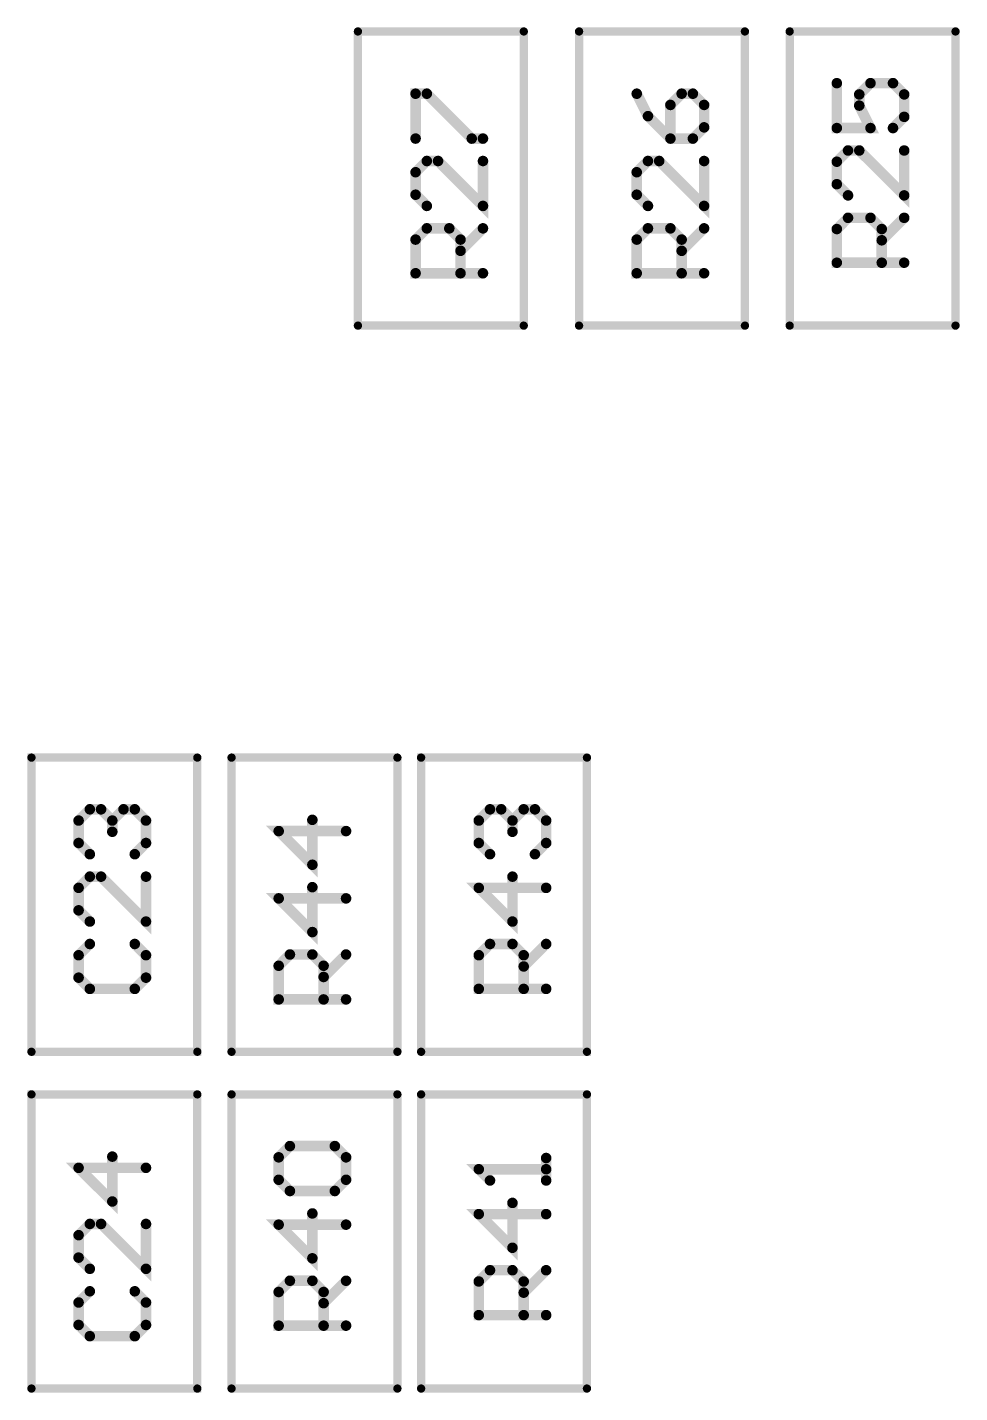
# Model space of a CAD drawing. Extents: x -4.2 to 14.8, y -3.5 to 8.8.
# Drawn here: x 8.164 to 8.606, y 1.378 to 2.027 of the extents above; entities that cross this region are included whole.
import ezdxf

# ---------------------------------------------------------------- set-up
doc = ezdxf.new("R2010")
doc.units = 0
doc.layers.add('2D_LINE_00', color=1, linetype='CONTINUOUS')

# ---------------------------------------------------------------- blocks, each defined once
blk = doc.blocks.new('SMOOTH_0$00394')
at = {"const_width": 0.00197}
blk.add_lwpolyline([(-0.00098, 0, 1), (0.00098, 0, 1)], format="xyb", close=True, dxfattribs=at)
blk = doc.blocks.new('DRAWING_3941')
at = {"layer": '2D_LINE_00', "const_width": 0.00394}
blk.add_lwpolyline([(0, 0), (0.07874, 0), (0.07874, 0.13976)], dxfattribs=at)
at = {"layer": '2D_LINE_00'}
for p in [(0.07874, 0.13976), (0, 0), (0.07874, 0)]:
    blk.add_blockref('SMOOTH_0$00394', p, dxfattribs=at)
blk = doc.blocks.new('DRAWING_3942')
at = {"layer": '2D_LINE_00', "const_width": 0.00394}
blk.add_lwpolyline([(0, 0), (0, 0.13976), (0.07874, 0.13976)], dxfattribs=at)
at = {"layer": '2D_LINE_00'}
for p in [(0, 0.13976), (0.07874, 0.13976), (0, 0)]:
    blk.add_blockref('SMOOTH_0$00394', p, dxfattribs=at)
blk = doc.blocks.new('DRAWING_3951')
at = {"layer": '2D_LINE_00', "const_width": 0.00394}
blk.add_lwpolyline([(0, 0), (0.07874, 0)], dxfattribs=at)
at = {"layer": '2D_LINE_00'}
for p in [(0, 0), (0.07874, 0)]:
    blk.add_blockref('SMOOTH_0$00394', p, dxfattribs=at)
blk = doc.blocks.new('DRAWING_3952')
at = {"layer": '2D_LINE_00', "const_width": 0.00394}
blk.add_lwpolyline([(0, 0), (0, 0.13976)], dxfattribs=at)
at = {"layer": '2D_LINE_00'}
for p in [(0, 0.13976), (0, 0)]:
    blk.add_blockref('SMOOTH_0$00394', p, dxfattribs=at)
blk = doc.blocks.new('DRAWING_3953')
at = {"layer": '2D_LINE_00', "const_width": 0.00394}
blk.add_lwpolyline([(0, 0), (0, 0.13976)], dxfattribs=at)
at = {"layer": '2D_LINE_00'}
for p in [(0, 0.13976), (0, 0)]:
    blk.add_blockref('SMOOTH_0$00394', p, dxfattribs=at)
blk = doc.blocks.new('DRAWING_3954')
at = {"layer": '2D_LINE_00', "const_width": 0.00394}
blk.add_lwpolyline([(0, 0), (0.07874, 0)], dxfattribs=at)
at = {"layer": '2D_LINE_00'}
for p in [(0, 0), (0.07874, 0)]:
    blk.add_blockref('SMOOTH_0$00394', p, dxfattribs=at)
blk = doc.blocks.new('DRAWING_3955')
at = {"layer": '2D_LINE_00', "const_width": 0.00394}
blk.add_lwpolyline([(0, 0), (0.07874, 0), (0.07874, 0.13976)], dxfattribs=at)
at = {"layer": '2D_LINE_00'}
for p in [(0.07874, 0.13976), (0, 0), (0.07874, 0)]:
    blk.add_blockref('SMOOTH_0$00394', p, dxfattribs=at)
blk = doc.blocks.new('DRAWING_3956')
at = {"layer": '2D_LINE_00', "const_width": 0.00394}
blk.add_lwpolyline([(0, 0), (0, 0.13976), (0.07874, 0.13976)], dxfattribs=at)
at = {"layer": '2D_LINE_00'}
for p in [(0, 0.13976), (0.07874, 0.13976), (0, 0)]:
    blk.add_blockref('SMOOTH_0$00394', p, dxfattribs=at)
blk = doc.blocks.new('DRAWING_3965')
at = {"layer": '2D_LINE_00', "const_width": 0.00394}
blk.add_lwpolyline([(0, 0), (0.07874, 0)], dxfattribs=at)
at = {"layer": '2D_LINE_00'}
for p in [(0, 0), (0.07874, 0)]:
    blk.add_blockref('SMOOTH_0$00394', p, dxfattribs=at)
blk = doc.blocks.new('DRAWING_3966')
at = {"layer": '2D_LINE_00', "const_width": 0.00394}
blk.add_lwpolyline([(0, 0), (0, 0.13976)], dxfattribs=at)
at = {"layer": '2D_LINE_00'}
for p in [(0, 0.13976), (0, 0)]:
    blk.add_blockref('SMOOTH_0$00394', p, dxfattribs=at)
blk = doc.blocks.new('DRAWING_3967')
at = {"layer": '2D_LINE_00', "const_width": 0.00394}
blk.add_lwpolyline([(0, 0), (0, 0.13976)], dxfattribs=at)
at = {"layer": '2D_LINE_00'}
for p in [(0, 0.13976), (0, 0)]:
    blk.add_blockref('SMOOTH_0$00394', p, dxfattribs=at)
blk = doc.blocks.new('DRAWING_3968')
at = {"layer": '2D_LINE_00', "const_width": 0.00394}
blk.add_lwpolyline([(0, 0), (0.07874, 0)], dxfattribs=at)
at = {"layer": '2D_LINE_00'}
for p in [(0, 0), (0.07874, 0)]:
    blk.add_blockref('SMOOTH_0$00394', p, dxfattribs=at)
blk = doc.blocks.new('DRAWING_3969')
at = {"layer": '2D_LINE_00', "const_width": 0.00394}
blk.add_lwpolyline([(0, 0), (0.07874, 0), (0.07874, 0.13976)], dxfattribs=at)
at = {"layer": '2D_LINE_00'}
for p in [(0.07874, 0.13976), (0, 0), (0.07874, 0)]:
    blk.add_blockref('SMOOTH_0$00394', p, dxfattribs=at)
blk = doc.blocks.new('DRAWING_3970')
at = {"layer": '2D_LINE_00', "const_width": 0.00394}
blk.add_lwpolyline([(0, 0), (0, 0.13976), (0.07874, 0.13976)], dxfattribs=at)
at = {"layer": '2D_LINE_00'}
for p in [(0, 0.13976), (0.07874, 0.13976), (0, 0)]:
    blk.add_blockref('SMOOTH_0$00394', p, dxfattribs=at)
blk = doc.blocks.new('DRAWING_3971')
at = {"layer": '2D_LINE_00', "const_width": 0.00394}
blk.add_lwpolyline([(0, 0), (0.07874, 0)], dxfattribs=at)
at = {"layer": '2D_LINE_00'}
for p in [(0, 0), (0.07874, 0)]:
    blk.add_blockref('SMOOTH_0$00394', p, dxfattribs=at)
blk = doc.blocks.new('DRAWING_3972')
at = {"layer": '2D_LINE_00', "const_width": 0.00394}
blk.add_lwpolyline([(0, 0), (0, 0.13976)], dxfattribs=at)
at = {"layer": '2D_LINE_00'}
for p in [(0, 0.13976), (0, 0)]:
    blk.add_blockref('SMOOTH_0$00394', p, dxfattribs=at)
blk = doc.blocks.new('DRAWING_3973')
at = {"layer": '2D_LINE_00', "const_width": 0.00394}
blk.add_lwpolyline([(0, 0), (0, 0.13976)], dxfattribs=at)
at = {"layer": '2D_LINE_00'}
for p in [(0, 0.13976), (0, 0)]:
    blk.add_blockref('SMOOTH_0$00394', p, dxfattribs=at)
blk = doc.blocks.new('DRAWING_3974')
at = {"layer": '2D_LINE_00', "const_width": 0.00394}
blk.add_lwpolyline([(0, 0), (0.07874, 0)], dxfattribs=at)
at = {"layer": '2D_LINE_00'}
for p in [(0, 0), (0.07874, 0)]:
    blk.add_blockref('SMOOTH_0$00394', p, dxfattribs=at)
blk = doc.blocks.new('DRAWING_4117')
at = {"layer": '2D_LINE_00', "const_width": 0.00394}
blk.add_lwpolyline([(0, 0), (0.07874, 0)], dxfattribs=at)
at = {"layer": '2D_LINE_00'}
for p in [(0, 0), (0.07874, 0)]:
    blk.add_blockref('SMOOTH_0$00394', p, dxfattribs=at)
blk = doc.blocks.new('DRAWING_4118')
at = {"layer": '2D_LINE_00', "const_width": 0.00394}
blk.add_lwpolyline([(0, 0), (0, 0.13976)], dxfattribs=at)
at = {"layer": '2D_LINE_00'}
for p in [(0, 0.13976), (0, 0)]:
    blk.add_blockref('SMOOTH_0$00394', p, dxfattribs=at)
blk = doc.blocks.new('DRAWING_4119')
at = {"layer": '2D_LINE_00', "const_width": 0.00394}
blk.add_lwpolyline([(0, 0), (0, 0.13976)], dxfattribs=at)
at = {"layer": '2D_LINE_00'}
for p in [(0, 0.13976), (0, 0)]:
    blk.add_blockref('SMOOTH_0$00394', p, dxfattribs=at)
blk = doc.blocks.new('DRAWING_4120')
at = {"layer": '2D_LINE_00', "const_width": 0.00394}
blk.add_lwpolyline([(0, 0), (0.07874, 0)], dxfattribs=at)
at = {"layer": '2D_LINE_00'}
for p in [(0, 0), (0.07874, 0)]:
    blk.add_blockref('SMOOTH_0$00394', p, dxfattribs=at)
blk = doc.blocks.new('DRAWING_4121')
at = {"layer": '2D_LINE_00', "const_width": 0.00394}
blk.add_lwpolyline([(0, 0), (0.07874, 0)], dxfattribs=at)
at = {"layer": '2D_LINE_00'}
for p in [(0, 0), (0.07874, 0)]:
    blk.add_blockref('SMOOTH_0$00394', p, dxfattribs=at)
blk = doc.blocks.new('DRAWING_4122')
at = {"layer": '2D_LINE_00', "const_width": 0.00394}
blk.add_lwpolyline([(0, 0), (0, 0.13976)], dxfattribs=at)
at = {"layer": '2D_LINE_00'}
for p in [(0, 0.13976), (0, 0)]:
    blk.add_blockref('SMOOTH_0$00394', p, dxfattribs=at)
blk = doc.blocks.new('DRAWING_4123')
at = {"layer": '2D_LINE_00', "const_width": 0.00394}
blk.add_lwpolyline([(0, 0), (0, 0.13976)], dxfattribs=at)
at = {"layer": '2D_LINE_00'}
for p in [(0, 0.13976), (0, 0)]:
    blk.add_blockref('SMOOTH_0$00394', p, dxfattribs=at)
blk = doc.blocks.new('DRAWING_4124')
at = {"layer": '2D_LINE_00', "const_width": 0.00394}
blk.add_lwpolyline([(0, 0), (0.07874, 0)], dxfattribs=at)
at = {"layer": '2D_LINE_00'}
for p in [(0, 0), (0.07874, 0)]:
    blk.add_blockref('SMOOTH_0$00394', p, dxfattribs=at)
blk = doc.blocks.new('DRAWING_4125')
at = {"layer": '2D_LINE_00', "const_width": 0.00394}
blk.add_lwpolyline([(0, 0), (0.07874, 0)], dxfattribs=at)
at = {"layer": '2D_LINE_00'}
for p in [(0, 0), (0.07874, 0)]:
    blk.add_blockref('SMOOTH_0$00394', p, dxfattribs=at)
blk = doc.blocks.new('DRAWING_4126')
at = {"layer": '2D_LINE_00', "const_width": 0.00394}
blk.add_lwpolyline([(0, 0), (0, 0.13976)], dxfattribs=at)
at = {"layer": '2D_LINE_00'}
for p in [(0, 0.13976), (0, 0)]:
    blk.add_blockref('SMOOTH_0$00394', p, dxfattribs=at)
blk = doc.blocks.new('DRAWING_4127')
at = {"layer": '2D_LINE_00', "const_width": 0.00394}
blk.add_lwpolyline([(0, 0), (0, 0.13976)], dxfattribs=at)
at = {"layer": '2D_LINE_00'}
for p in [(0, 0.13976), (0, 0)]:
    blk.add_blockref('SMOOTH_0$00394', p, dxfattribs=at)
blk = doc.blocks.new('DRAWING_4128')
at = {"layer": '2D_LINE_00', "const_width": 0.00394}
blk.add_lwpolyline([(0, 0), (0.07874, 0)], dxfattribs=at)
at = {"layer": '2D_LINE_00'}
for p in [(0, 0), (0.07874, 0)]:
    blk.add_blockref('SMOOTH_0$00394', p, dxfattribs=at)
blk = doc.blocks.new('SMOOTH_0$005')
at = {"const_width": 0.0025}
blk.add_lwpolyline([(-0.00125, 0, 1), (0.00125, 0, 1)], format="xyb", close=True, dxfattribs=at)
blk = doc.blocks.new('DRAWING_5615')
at = {"layer": '2D_LINE_00', "const_width": 0.005}
blk.add_lwpolyline([(0, 0), (-0.00533, -0.00534), (-0.00533, -0.016), (0, -0.02133), (0.02133, -0.02133), (0.02666, -0.016), (0.02666, -0.00534), (0.02133, 0)], dxfattribs=at)
at = {"layer": '2D_LINE_00'}
for p in [(0, 0), (0.02133, 0), (-0.00533, -0.00534), (0.02666, -0.00534), (-0.00533, -0.016), (0, -0.02133), (0.02133, -0.02133), (0.02666, -0.016)]:
    blk.add_blockref('SMOOTH_0$005', p, dxfattribs=at)
blk = doc.blocks.new('DRAWING_5616')
at = {"layer": '2D_LINE_00', "const_width": 0.005}
blk.add_lwpolyline([(0, 0), (0, -0.02133), (-0.02133, 0), (-0.02666, 0), (-0.03199, -0.00533), (-0.03199, -0.016), (-0.02666, -0.02133)], dxfattribs=at)
at = {"layer": '2D_LINE_00'}
for p in [(-0.02666, 0), (-0.02133, 0), (0, 0), (-0.03199, -0.00533), (-0.03199, -0.016), (-0.02666, -0.02133), (0, -0.02133)]:
    blk.add_blockref('SMOOTH_0$005', p, dxfattribs=at)
blk = doc.blocks.new('DRAWING_5617')
at = {"layer": '2D_LINE_00', "const_width": 0.005}
blk.add_lwpolyline([(0, 0), (-0.03199, 0), (-0.01599, -0.01599), (-0.01599, 0.00534)], dxfattribs=at)
at = {"layer": '2D_LINE_00'}
for p in [(-0.01599, 0.00534), (-0.03199, 0), (0, 0), (-0.01599, -0.01599)]:
    blk.add_blockref('SMOOTH_0$005', p, dxfattribs=at)
blk = doc.blocks.new('DRAWING_5624')
at = {"layer": '2D_LINE_00', "const_width": 0.005}
blk.add_lwpolyline([(0, 0), (-0.03199, 0), (-0.03199, 0.01599), (-0.02666, 0.02133), (-0.016, 0.02133), (-0.01066, 0.01599), (-0.01066, 0)], dxfattribs=at)
at = {"layer": '2D_LINE_00'}
for p in [(-0.02666, 0.02133), (-0.016, 0.02133), (-0.03199, 0.01599), (-0.01066, 0.01599), (-0.03199, 0), (-0.01066, 0), (0, 0)]:
    blk.add_blockref('SMOOTH_0$005', p, dxfattribs=at)
blk = doc.blocks.new('DRAWING_5625')
at = {"layer": '2D_LINE_00', "const_width": 0.005}
blk.add_lwpolyline([(0, 0), (0.01066, 0.01067)], dxfattribs=at)
at = {"layer": '2D_LINE_00'}
for p in [(0.01066, 0.01067), (0, 0)]:
    blk.add_blockref('SMOOTH_0$005', p, dxfattribs=at)
blk = doc.blocks.new('DRAWING_5626')
at = {"layer": '2D_LINE_00', "const_width": 0.005}
blk.add_lwpolyline([(0, 0), (-0.03199, 0), (-0.016, -0.016), (-0.016, 0.00533)], dxfattribs=at)
at = {"layer": '2D_LINE_00'}
for p in [(-0.016, 0.00533), (-0.03199, 0), (0, 0), (-0.016, -0.016)]:
    blk.add_blockref('SMOOTH_0$005', p, dxfattribs=at)
blk = doc.blocks.new('DRAWING_5627')
at = {"layer": '2D_LINE_00', "const_width": 0.005}
blk.add_lwpolyline([(0, 0), (-0.00533, 0.00533), (-0.00533, 0.01599), (0, 0.02133), (0.02133, 0.02133), (0.02666, 0.01599), (0.02666, 0.00533), (0.02133, 0), (0, 0)], dxfattribs=at)
at = {"layer": '2D_LINE_00'}
for p in [(0, 0.02133), (0.02133, 0.02133), (-0.00533, 0.01599), (0.02666, 0.01599), (-0.00533, 0.00533), (0.02666, 0.00533), (0, 0), (0, 0), (0.02133, 0)]:
    blk.add_blockref('SMOOTH_0$005', p, dxfattribs=at)
blk = doc.blocks.new('DRAWING_5628')
at = {"layer": '2D_LINE_00', "const_width": 0.005}
blk.add_lwpolyline([(0, 0), (-0.00533, -0.00534), (-0.00533, -0.016), (0, -0.02133), (0.02133, -0.02133), (0.02666, -0.016), (0.02666, -0.00534), (0.02133, 0)], dxfattribs=at)
at = {"layer": '2D_LINE_00'}
for p in [(0, 0), (0.02133, 0), (-0.00533, -0.00534), (0.02666, -0.00534), (-0.00533, -0.016), (0, -0.02133), (0.02133, -0.02133), (0.02666, -0.016)]:
    blk.add_blockref('SMOOTH_0$005', p, dxfattribs=at)
blk = doc.blocks.new('DRAWING_5629')
at = {"layer": '2D_LINE_00', "const_width": 0.005}
blk.add_lwpolyline([(0, 0), (0, -0.02133), (-0.02133, 0), (-0.02666, 0), (-0.03199, -0.00533), (-0.03199, -0.016), (-0.02666, -0.02133)], dxfattribs=at)
at = {"layer": '2D_LINE_00'}
for p in [(-0.02666, 0), (-0.02133, 0), (0, 0), (-0.03199, -0.00533), (-0.03199, -0.016), (-0.02666, -0.02133), (0, -0.02133)]:
    blk.add_blockref('SMOOTH_0$005', p, dxfattribs=at)
blk = doc.blocks.new('DRAWING_5630')
at = {"layer": '2D_LINE_00', "const_width": 0.005}
blk.add_lwpolyline([(0, 0), (-0.00533, 0.00533), (-0.00533, 0.01599), (0, 0.02133), (0.00533, 0.02133), (0.01067, 0.01599), (0.01067, 0.01066), (0.01067, 0.01599), (0.016, 0.02133), (0.02133, 0.02133), (0.02666, 0.01599), (0.02666, 0.00533), (0.02133, 0)], dxfattribs=at)
at = {"layer": '2D_LINE_00'}
for p in [(0, 0.02133), (0.00533, 0.02133), (0.016, 0.02133), (0.02133, 0.02133), (-0.00533, 0.01599), (0.01067, 0.01599), (0.01067, 0.01599), (0.01067, 0.01066), (0.02666, 0.01599), (-0.00533, 0.00533), (0.02666, 0.00533), (0, 0), (0.02133, 0)]:
    blk.add_blockref('SMOOTH_0$005', p, dxfattribs=at)
blk = doc.blocks.new('DRAWING_5637')
at = {"layer": '2D_LINE_00', "const_width": 0.005}
blk.add_lwpolyline([(0, 0), (-0.03199, 0), (-0.03199, 0.01599), (-0.02666, 0.02133), (-0.016, 0.02133), (-0.01066, 0.01599), (-0.01066, 0)], dxfattribs=at)
at = {"layer": '2D_LINE_00'}
for p in [(-0.02666, 0.02133), (-0.016, 0.02133), (-0.03199, 0.01599), (-0.01066, 0.01599), (-0.03199, 0), (-0.01066, 0), (0, 0)]:
    blk.add_blockref('SMOOTH_0$005', p, dxfattribs=at)
blk = doc.blocks.new('DRAWING_5638')
at = {"layer": '2D_LINE_00', "const_width": 0.005}
blk.add_lwpolyline([(0, 0), (0.01066, 0.01067)], dxfattribs=at)
at = {"layer": '2D_LINE_00'}
for p in [(0.01066, 0.01067), (0, 0)]:
    blk.add_blockref('SMOOTH_0$005', p, dxfattribs=at)
blk = doc.blocks.new('DRAWING_5639')
at = {"layer": '2D_LINE_00', "const_width": 0.005}
blk.add_lwpolyline([(0, 0), (-0.03199, 0), (-0.016, -0.016), (-0.016, 0.00533)], dxfattribs=at)
at = {"layer": '2D_LINE_00'}
for p in [(-0.016, 0.00533), (-0.03199, 0), (0, 0), (-0.016, -0.016)]:
    blk.add_blockref('SMOOTH_0$005', p, dxfattribs=at)
blk = doc.blocks.new('DRAWING_5640')
at = {"layer": '2D_LINE_00', "const_width": 0.005}
blk.add_lwpolyline([(0, 0), (-0.03199, 0), (-0.016, -0.01599), (-0.016, 0.00534)], dxfattribs=at)
at = {"layer": '2D_LINE_00'}
for p in [(-0.016, 0.00534), (-0.03199, 0), (0, 0), (-0.016, -0.01599)]:
    blk.add_blockref('SMOOTH_0$005', p, dxfattribs=at)
blk = doc.blocks.new('DRAWING_5641')
at = {"layer": '2D_LINE_00', "const_width": 0.005}
blk.add_lwpolyline([(0, 0), (-0.03199, 0), (-0.03199, 0.01599), (-0.02666, 0.02133), (-0.016, 0.02133), (-0.01066, 0.01599), (-0.01066, 0)], dxfattribs=at)
at = {"layer": '2D_LINE_00'}
for p in [(-0.02666, 0.02133), (-0.016, 0.02133), (-0.03199, 0.01599), (-0.01066, 0.01599), (-0.03199, 0), (-0.01066, 0), (0, 0)]:
    blk.add_blockref('SMOOTH_0$005', p, dxfattribs=at)
blk = doc.blocks.new('DRAWING_5642')
at = {"layer": '2D_LINE_00', "const_width": 0.005}
blk.add_lwpolyline([(0, 0), (0.01066, 0.01067)], dxfattribs=at)
at = {"layer": '2D_LINE_00'}
for p in [(0.01066, 0.01067), (0, 0)]:
    blk.add_blockref('SMOOTH_0$005', p, dxfattribs=at)
blk = doc.blocks.new('DRAWING_5643')
at = {"layer": '2D_LINE_00', "const_width": 0.005}
blk.add_lwpolyline([(0, 0), (-0.03199, 0), (-0.016, -0.016), (-0.016, 0.00533)], dxfattribs=at)
at = {"layer": '2D_LINE_00'}
for p in [(-0.016, 0.00533), (-0.03199, 0), (0, 0), (-0.016, -0.016)]:
    blk.add_blockref('SMOOTH_0$005', p, dxfattribs=at)
blk = doc.blocks.new('DRAWING_5644')
at = {"layer": '2D_LINE_00', "const_width": 0.005}
blk.add_lwpolyline([(0, 0), (-0.00533, 0.00533), (-0.00533, 0.01599), (0, 0.02133), (0.00533, 0.02133), (0.01066, 0.01599), (0.01066, 0.01066), (0.01066, 0.01599), (0.016, 0.02133), (0.02133, 0.02133), (0.02666, 0.01599), (0.02666, 0.00533), (0.02133, 0)], dxfattribs=at)
at = {"layer": '2D_LINE_00'}
for p in [(0, 0.02133), (0.00533, 0.02133), (0.016, 0.02133), (0.02133, 0.02133), (-0.00533, 0.01599), (0.01066, 0.01599), (0.01066, 0.01599), (0.01066, 0.01066), (0.02666, 0.01599), (-0.00533, 0.00533), (0.02666, 0.00533), (0, 0), (0.02133, 0)]:
    blk.add_blockref('SMOOTH_0$005', p, dxfattribs=at)
blk = doc.blocks.new('DRAWING_5645')
at = {"layer": '2D_LINE_00', "const_width": 0.005}
blk.add_lwpolyline([(0, 0), (-0.03199, 0), (-0.03199, 0.01599), (-0.02666, 0.02133), (-0.016, 0.02133), (-0.01066, 0.01599), (-0.01066, 0)], dxfattribs=at)
at = {"layer": '2D_LINE_00'}
for p in [(-0.02666, 0.02133), (-0.016, 0.02133), (-0.03199, 0.01599), (-0.01066, 0.01599), (-0.03199, 0), (-0.01066, 0), (0, 0)]:
    blk.add_blockref('SMOOTH_0$005', p, dxfattribs=at)
blk = doc.blocks.new('DRAWING_5646')
at = {"layer": '2D_LINE_00', "const_width": 0.005}
blk.add_lwpolyline([(0, 0), (0.01066, 0.01067)], dxfattribs=at)
at = {"layer": '2D_LINE_00'}
for p in [(0.01066, 0.01067), (0, 0)]:
    blk.add_blockref('SMOOTH_0$005', p, dxfattribs=at)
blk = doc.blocks.new('DRAWING_5647')
at = {"layer": '2D_LINE_00', "const_width": 0.005}
blk.add_lwpolyline([(0, 0), (-0.03199, 0), (-0.016, -0.016), (-0.016, 0.00533)], dxfattribs=at)
at = {"layer": '2D_LINE_00'}
for p in [(-0.016, 0.00533), (-0.03199, 0), (0, 0), (-0.016, -0.016)]:
    blk.add_blockref('SMOOTH_0$005', p, dxfattribs=at)
blk = doc.blocks.new('DRAWING_5648')
at = {"layer": '2D_LINE_00', "const_width": 0.005}
blk.add_lwpolyline([(0, 0), (0, 0.01066), (0, 0.00533), (-0.03199, 0.00533), (-0.02666, 0)], dxfattribs=at)
at = {"layer": '2D_LINE_00'}
for p in [(0, 0.01066), (-0.03199, 0.00533), (0, 0.00533), (-0.02666, 0), (0, 0)]:
    blk.add_blockref('SMOOTH_0$005', p, dxfattribs=at)
blk = doc.blocks.new('DRAWING_5775')
at = {"layer": '2D_LINE_00', "const_width": 0.005}
blk.add_lwpolyline([(0, 0), (-0.03199, 0), (-0.03199, 0.01599), (-0.02666, 0.02133), (-0.016, 0.02133), (-0.01066, 0.01599), (-0.01066, 0)], dxfattribs=at)
at = {"layer": '2D_LINE_00'}
for p in [(-0.02666, 0.02133), (-0.016, 0.02133), (-0.03199, 0.01599), (-0.01066, 0.01599), (-0.03199, 0), (-0.01066, 0), (0, 0)]:
    blk.add_blockref('SMOOTH_0$005', p, dxfattribs=at)
blk = doc.blocks.new('DRAWING_5776')
at = {"layer": '2D_LINE_00', "const_width": 0.005}
blk.add_lwpolyline([(0, 0), (0.01066, 0.01067)], dxfattribs=at)
at = {"layer": '2D_LINE_00'}
for p in [(0.01066, 0.01067), (0, 0)]:
    blk.add_blockref('SMOOTH_0$005', p, dxfattribs=at)
blk = doc.blocks.new('DRAWING_5777')
at = {"layer": '2D_LINE_00', "const_width": 0.005}
blk.add_lwpolyline([(0, 0), (0, -0.02133), (-0.02133, 0), (-0.02666, 0), (-0.03199, -0.00533), (-0.03199, -0.016), (-0.02666, -0.02133)], dxfattribs=at)
at = {"layer": '2D_LINE_00'}
for p in [(-0.02666, 0), (-0.02133, 0), (0, 0), (-0.03199, -0.00533), (-0.03199, -0.016), (-0.02666, -0.02133), (0, -0.02133)]:
    blk.add_blockref('SMOOTH_0$005', p, dxfattribs=at)
blk = doc.blocks.new('DRAWING_5778')
at = {"layer": '2D_LINE_00', "const_width": 0.005}
blk.add_lwpolyline([(0, 0), (0, -0.02133), (0.01599, -0.02133), (0.01066, -0.01067), (0.01066, -0.00534), (0.01599, 0), (0.02666, 0), (0.03199, -0.00534), (0.03199, -0.016), (0.02666, -0.02133)], dxfattribs=at)
at = {"layer": '2D_LINE_00'}
for p in [(0, 0), (0.01599, 0), (0.02666, 0), (0.01066, -0.00534), (0.03199, -0.00534), (0.01066, -0.01067), (0, -0.02133), (0.01599, -0.02133), (0.02666, -0.02133), (0.03199, -0.016)]:
    blk.add_blockref('SMOOTH_0$005', p, dxfattribs=at)
blk = doc.blocks.new('DRAWING_5779')
at = {"layer": '2D_LINE_00', "const_width": 0.005}
blk.add_lwpolyline([(0, 0), (-0.03199, 0), (-0.03199, 0.01599), (-0.02666, 0.02133), (-0.016, 0.02133), (-0.01066, 0.01599), (-0.01066, 0)], dxfattribs=at)
at = {"layer": '2D_LINE_00'}
for p in [(-0.02666, 0.02133), (-0.016, 0.02133), (-0.03199, 0.01599), (-0.01066, 0.01599), (-0.03199, 0), (-0.01066, 0), (0, 0)]:
    blk.add_blockref('SMOOTH_0$005', p, dxfattribs=at)
blk = doc.blocks.new('DRAWING_5780')
at = {"layer": '2D_LINE_00', "const_width": 0.005}
blk.add_lwpolyline([(0, 0), (0.01066, 0.01067)], dxfattribs=at)
at = {"layer": '2D_LINE_00'}
for p in [(0.01066, 0.01067), (0, 0)]:
    blk.add_blockref('SMOOTH_0$005', p, dxfattribs=at)
blk = doc.blocks.new('DRAWING_5781')
at = {"layer": '2D_LINE_00', "const_width": 0.005}
blk.add_lwpolyline([(0, 0), (0, -0.02133), (-0.02133, 0), (-0.02666, 0), (-0.03199, -0.00533), (-0.03199, -0.016), (-0.02666, -0.02133)], dxfattribs=at)
at = {"layer": '2D_LINE_00'}
for p in [(-0.02666, 0), (-0.02133, 0), (0, 0), (-0.03199, -0.00533), (-0.03199, -0.016), (-0.02666, -0.02133), (0, -0.02133)]:
    blk.add_blockref('SMOOTH_0$005', p, dxfattribs=at)
blk = doc.blocks.new('DRAWING_5782')
at = {"layer": '2D_LINE_00', "const_width": 0.005}
blk.add_lwpolyline([(0, 0), (0.00533, -0.01067), (0.01599, -0.02133), (0.02666, -0.02133), (0.03199, -0.016), (0.03199, -0.00534), (0.02666, 0), (0.02133, 0), (0.01599, -0.00534), (0.01599, -0.02133)], dxfattribs=at)
at = {"layer": '2D_LINE_00'}
for p in [(0, 0), (0.02133, 0), (0.02666, 0), (0.01599, -0.00534), (0.03199, -0.00534), (0.00533, -0.01067), (0.01599, -0.02133), (0.01599, -0.02133), (0.02666, -0.02133), (0.03199, -0.016)]:
    blk.add_blockref('SMOOTH_0$005', p, dxfattribs=at)
blk = doc.blocks.new('DRAWING_5783')
at = {"layer": '2D_LINE_00', "const_width": 0.005}
blk.add_lwpolyline([(0, 0), (-0.03199, 0), (-0.03199, 0.01599), (-0.02666, 0.02133), (-0.01599, 0.02133), (-0.01066, 0.01599), (-0.01066, 0)], dxfattribs=at)
at = {"layer": '2D_LINE_00'}
for p in [(-0.02666, 0.02133), (-0.01599, 0.02133), (-0.03199, 0.01599), (-0.01066, 0.01599), (-0.03199, 0), (-0.01066, 0), (0, 0)]:
    blk.add_blockref('SMOOTH_0$005', p, dxfattribs=at)
blk = doc.blocks.new('DRAWING_5784')
at = {"layer": '2D_LINE_00', "const_width": 0.005}
blk.add_lwpolyline([(0, 0), (0.01066, 0.01067)], dxfattribs=at)
at = {"layer": '2D_LINE_00'}
for p in [(0.01066, 0.01067), (0, 0)]:
    blk.add_blockref('SMOOTH_0$005', p, dxfattribs=at)
blk = doc.blocks.new('DRAWING_5785')
at = {"layer": '2D_LINE_00', "const_width": 0.005}
blk.add_lwpolyline([(0, 0), (0, -0.02133), (-0.02133, 0), (-0.02666, 0), (-0.03199, -0.00533), (-0.03199, -0.016), (-0.02666, -0.02133)], dxfattribs=at)
at = {"layer": '2D_LINE_00'}
for p in [(-0.02666, 0), (-0.02133, 0), (0, 0), (-0.03199, -0.00533), (-0.03199, -0.016), (-0.02666, -0.02133), (0, -0.02133)]:
    blk.add_blockref('SMOOTH_0$005', p, dxfattribs=at)
blk = doc.blocks.new('DRAWING_5786')
at = {"layer": '2D_LINE_00', "const_width": 0.005}
blk.add_lwpolyline([(0, 0), (0, 0.02133), (0.00533, 0.02133), (0.02666, 0), (0.03199, 0)], dxfattribs=at)
at = {"layer": '2D_LINE_00'}
for p in [(0, 0.02133), (0.00533, 0.02133), (0, 0), (0.02666, 0), (0.03199, 0)]:
    blk.add_blockref('SMOOTH_0$005', p, dxfattribs=at)

msp = doc.modelspace()

# ---------------------------------------------------------------- block references
for name, p in [('DRAWING_4125', (8.32063, 2.02488)), ('DRAWING_4126', (8.32063, 1.88512)), ('DRAWING_4127', (8.39937, 1.88512)), ('DRAWING_4121', (8.42563, 2.02488)), ('DRAWING_4122', (8.42563, 1.88512)), ('DRAWING_4123', (8.50437, 1.88512)), ('DRAWING_4117', (8.52563, 2.02488)), ('DRAWING_4118', (8.52563, 1.88512)), ('DRAWING_4119', (8.60437, 1.88512)), ('DRAWING_5778', (8.54801, 2.00031)), ('DRAWING_5786', (8.34801, 1.97398)), ('DRAWING_5782', (8.45301, 1.99531)), ('DRAWING_5785', (8.38, 1.96332)), ('DRAWING_5781', (8.485, 1.96332)), ('DRAWING_5777', (8.58, 1.96832)), ('DRAWING_5783', (8.38, 1.91)), ('DRAWING_5784', (8.36934, 1.92066)), ('DRAWING_5779', (8.485, 1.91)), ('DRAWING_5780', (8.47434, 1.92066)), ('DRAWING_5775', (8.58, 1.915)), ('DRAWING_5776', (8.56934, 1.92566)), ('DRAWING_4128', (8.32063, 1.88512)), ('DRAWING_4124', (8.42563, 1.88512)), ('DRAWING_4120', (8.52563, 1.88512)), ('DRAWING_3955', (8.16563, 1.54012)), ('DRAWING_3956', (8.16563, 1.54012)), ('DRAWING_3965', (8.26063, 1.67988)), ('DRAWING_3966', (8.26063, 1.54012)), ('DRAWING_3967', (8.33937, 1.54012)), ('DRAWING_3969', (8.35063, 1.54012)), ('DRAWING_3970', (8.35063, 1.54012)), ('DRAWING_5630', (8.19334, 1.63398)), ('DRAWING_5644', (8.38334, 1.63398)), ('DRAWING_5640', (8.315, 1.64497)), ('DRAWING_5629', (8.22, 1.62332)), ('DRAWING_5643', (8.41, 1.61799)), ('DRAWING_5639', (8.315, 1.61299)), ('DRAWING_5628', (8.19334, 1.59133)), ('DRAWING_5641', (8.41, 1.57)), ('DRAWING_5642', (8.39934, 1.58066)), ('DRAWING_5637', (8.315, 1.565)), ('DRAWING_5638', (8.30434, 1.57566)), ('DRAWING_3968', (8.26063, 1.54012)), ('DRAWING_3941', (8.16563, 1.38012)), ('DRAWING_3942', (8.16563, 1.38012)), ('DRAWING_3951', (8.26063, 1.51988)), ('DRAWING_3952', (8.26063, 1.38012)), ('DRAWING_3953', (8.33937, 1.38012)), ('DRAWING_3971', (8.35063, 1.51988)), ('DRAWING_3972', (8.35063, 1.38012)), ('DRAWING_3973', (8.42937, 1.38012)), ('DRAWING_5617', (8.22, 1.48497)), ('DRAWING_5627', (8.28834, 1.47398)), ('DRAWING_5648', (8.41, 1.47898)), ('DRAWING_5647', (8.41, 1.46299)), ('DRAWING_5616', (8.22, 1.45832)), ('DRAWING_5626', (8.315, 1.45799)), ('DRAWING_5624', (8.315, 1.41)), ('DRAWING_5625', (8.30434, 1.42066)), ('DRAWING_5645', (8.41, 1.415)), ('DRAWING_5646', (8.39934, 1.42566)), ('DRAWING_5615', (8.19334, 1.42633)), ('DRAWING_3954', (8.26063, 1.38012)), ('DRAWING_3974', (8.35063, 1.38012))]:
    msp.add_blockref(name, p)

doc.saveas('drawing.dxf')
